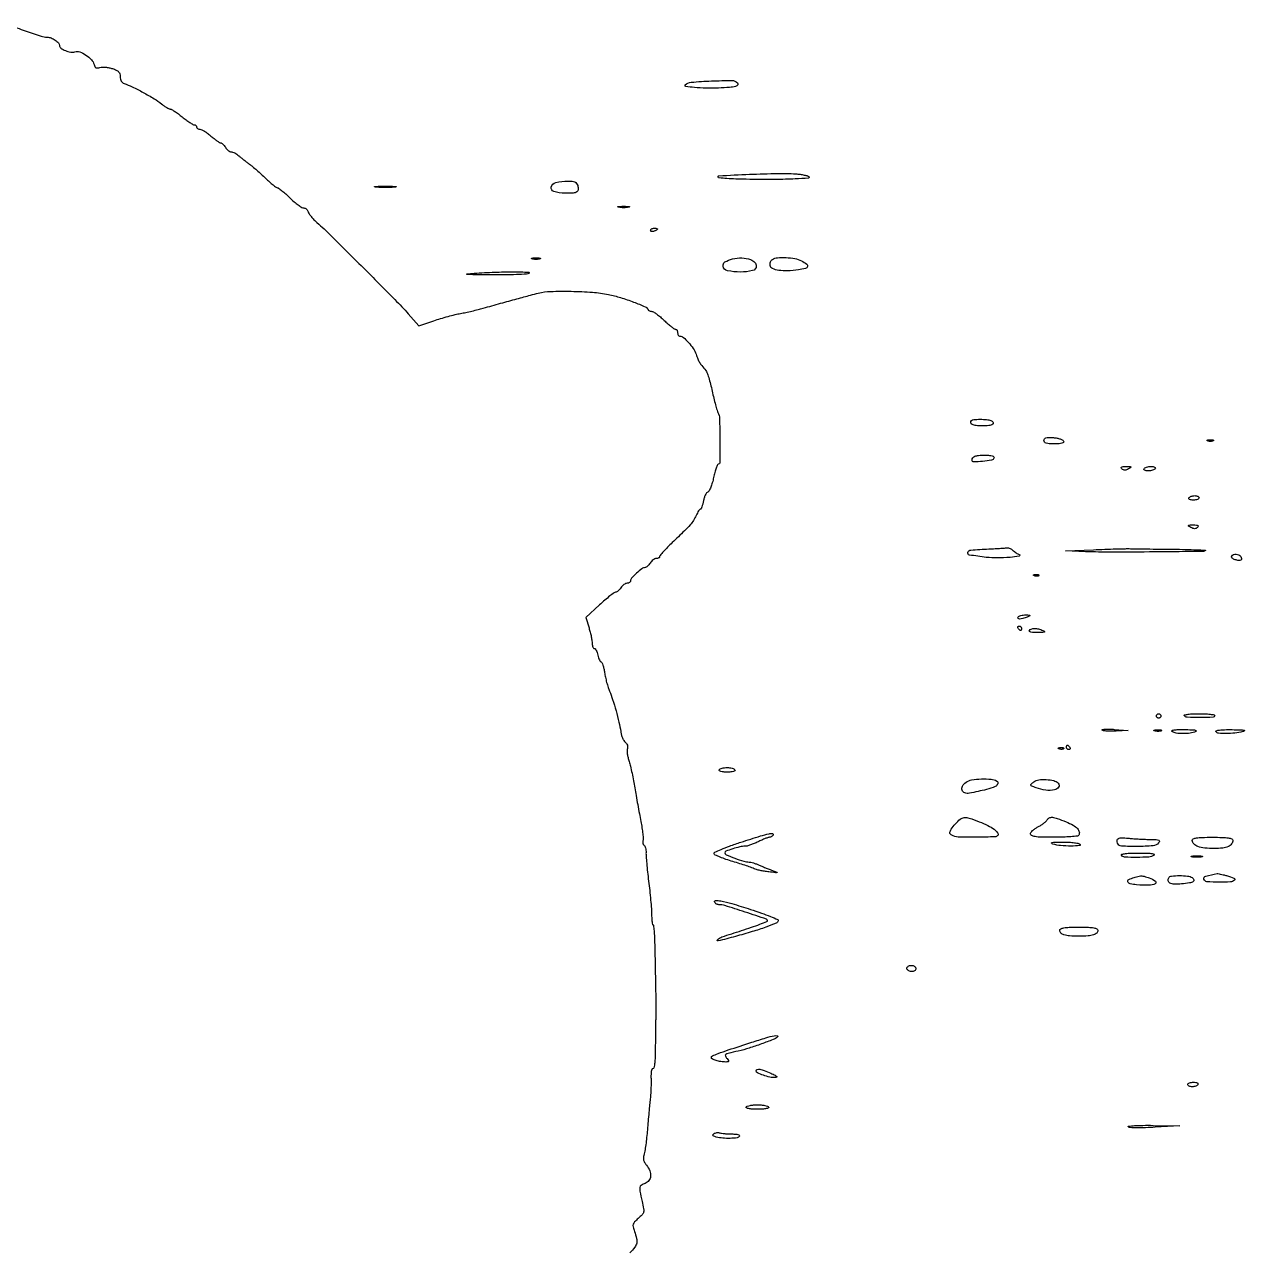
# Model space of a CAD drawing. Extents: x 0 to 1897, y 0 to 3427.
# Drawn here: x 984 to 1527, y 2585 to 3131 of the extents above; entities that cross this region are included whole.
import ezdxf

# ---------------------------------------------------------------- set-up
doc = ezdxf.new("R2010")
doc.units = 0
doc.header["$MEASUREMENT"] = 0

msp = doc.modelspace()

# ---------------------------------------------------------------- linework, layer by layer
msp.add_lwpolyline([(977.353463, 3130.536126, 0.008797), (984.771624, 3127.783524, 0.005927), (991.755369, 3125.423631, 0.074682), (994.491778, 3124.968197, -0.087517), (996.24266, 3124.630695, -0.055404), (998.095638, 3123.676094, -0.057516), (999.547904, 3122.449607, -0.190915), (1000, 3121.308737, 0.240347), (1000.606179, 3120.120535, 0.05802), (1002.592239, 3119.005979, 0.056586), (1004.954995, 3118.320334, 0.119746), (1006.8454, 3118.450932, -0.164839), (1008.992773, 3118.40925, -0.06053), (1011.737783, 3117.025015, -0.059616), (1014.15895, 3114.956282, -0.122828), (1015.346207, 3112.784105, 0.060811), (1015.703251, 3111.882995, 0.153154), (1016.205374, 3111.397923, 0.143172), (1016.919046, 3111.268227, 0.050716), (1017.945527, 3111.482711, -0.070668), (1018.988668, 3111.657727, -0.028131), (1020.442188, 3111.61248, -0.027154), (1022.028581, 3111.386233, -0.030714), (1023.5157, 3110.994819, -0.029546), (1025.254342, 3110.304714, -0.091586), (1026.277859, 3109.574653, -0.120504), (1026.816541, 3108.652514, -0.072337), (1027, 3107.391063, 0.059992), (1027.123551, 3106.365041, 0.071156), (1027.486943, 3105.459833, 0.078973), (1028.048181, 3104.767846, 0.103852), (1028.75, 3104.361553, -0.033443), (1032.356383, 3102.901555, -0.012358), (1037.232039, 3100.386466, -0.012497), (1042.033069, 3097.599515, -0.028902), (1045.451982, 3095.216431, 0.016024), (1046.604993, 3094.367831, 0.019453), (1047.739326, 3093.651077, 0.018366), (1048.725641, 3093.127649, 0.113273), (1049.281867, 3093, -0.13559), (1049.882465, 3092.83408, -0.011502), (1051.251388, 3091.971875, -0.014584), (1052.855506, 3090.84057, -0.010767), (1054.565305, 3089.5, 0.011495), (1056.280141, 3088.159508, 0.015357), (1057.899653, 3087.028125, 0.012536), (1059.2839, 3086.1718, 0.133008), (1059.918297, 3086, -0.0913), (1060.331249, 3085.923961, -0.095786), (1060.68225, 3085.70625, -0.099538), (1060.917127, 3085.381528, -0.107355), (1061, 3085, 0.144946), (1061.112921, 3084.618655, 0.09936), (1061.430404, 3084.29375, 0.083544), (1061.905105, 3084.074787, 0.066468), (1062.465204, 3084, -0.115646), (1063.24078, 3083.818184, -0.022623), (1064.503692, 3083.11875, -0.022914), (1065.931622, 3082.148474, -0.019472), (1067.347219, 3081, 0.011798), (1068.719897, 3079.850976, 0.015889), (1070.018089, 3078.88125, 0.012936), (1071.129938, 3078.146554, 0.140425), (1071.641468, 3078, -0.151885), (1072.061863, 3077.869281, -0.037976), (1072.628059, 3077.4125, -0.035289), (1073.225318, 3076.765556, -0.029181), (1073.767927, 3076, 0.043929), (1074.344847, 3075.234842, 0.044762), (1075.043237, 3074.5875, 0.048804), (1075.753068, 3074.141988, 0.116259), (1076.355464, 3074, -0.092048), (1077.011712, 3073.878155, -0.029799), (1077.914632, 3073.467619, -0.028561), (1078.885284, 3072.881258, -0.028488), (1079.783651, 3072.187638, 0.008029), (1080.775651, 3071.354813, 0.004088), (1082.047594, 3070.338477, 0.00406), (1083.376713, 3069.311486, 0.006067), (1084.556259, 3068.437638, -0.017444), (1085.883552, 3067.406753, -0.005939), (1087.739533, 3065.820744, -0.005896), (1089.749375, 3064.019226, -0.00676), (1091.625405, 3062.25, 0.009565), (1093.371395, 3060.621817, 0.013608), (1094.98825, 3059.248437, 0.009566), (1096.372288, 3058.17913, 0.16104), (1096.91403, 3058, -0.163316), (1097.459914, 3057.816811, -0.008823), (1098.911472, 3056.678125, -0.013011), (1100.607119, 3055.224033, -0.009067), (1102.446607, 3053.5, 0.015515), (1104.3334, 3051.776787, 0.020036), (1106.173508, 3050.321875, 0.018189), (1107.772184, 3049.245481, 0.139955), (1108.632003, 3049, -0.103538), (1109.260943, 3048.868351, -0.075662), (1109.865892, 3048.485938, -0.072081), (1110.355494, 3047.918767, -0.077777), (1110.648528, 3047.25, 0.085777), (1111.045392, 3046.382063, 0.021557), (1111.981568, 3045.132812, 0.02137), (1113.192343, 3043.777008, 0.020087), (1114.53877, 3042.5, -0.01528), (1120.704117, 3036.764064, -0.001518), (1135.016655, 3022.522099, -0.001566), (1149.214584, 3008.218827, -0.014401), (1155.174079, 3001.818799), (1159.848158, 2996.5), (1166.58829, 2998.829152, -0.009368), (1169.540698, 2999.787874, -0.006909), (1172.842458, 3000.742429, -0.006986), (1175.989713, 3001.558274, -0.015492), (1178.414211, 3002.071711, 0.007692), (1180.723247, 3002.523187, 0.004502), (1183.474799, 3003.131209, 0.004501), (1186.217553, 3003.789301, 0.007628), (1188.5, 3004.395856, -0.000914), (1196.250248, 3006.567275, -0.001123), (1203.495015, 3008.565268, -0.001091), (1209.578607, 3010.214071, -0.00546), (1213, 3011.093395, -0.051903), (1218.552643, 3011.858499, -0.01303), (1227.703218, 3011.923994, -0.013892), (1237.138293, 3011.483227, -0.031827), (1244.184624, 3010.503918, -0.022811), (1249.653243, 3009.123008, -0.018135), (1255.416185, 3007.154042, -0.01202), (1260.517165, 3005.060056, -0.186882), (1261.833333, 3003.75, 0.123515), (1262.058171, 3003.462686, 0.059705), (1262.460926, 3003.220313, 0.053845), (1262.966343, 3003.055691, 0.051869), (1263.501734, 3003, -0.140942), (1264.246473, 3002.785815, -0.017219), (1265.667565, 3001.825, -0.019304), (1267.308113, 3000.531802, -0.014816), (1269, 2999, 0.010245), (1270.661673, 2997.467685, 0.014394), (1272.210039, 2996.175, 0.010588), (1273.535702, 2995.176224, 0.157408), (1274.081599, 2995, -0.16034), (1274.431902, 2994.884701, -0.096664), (1274.73022, 2994.559375, -0.078254), (1274.931698, 2994.073653, -0.059323), (1275, 2993.5, 0.061357), (1275.070653, 2992.92642, 0.07985), (1275.278615, 2992.440625, 0.097607), (1275.586736, 2992.115428, 0.155679), (1275.948478, 2992, -0.178375), (1277.551769, 2991.409227, -0.033963), (1279.812732, 2989.199337, -0.036484), (1281.912135, 2986.471754, -0.061985), (1283.186693, 2983.894295, 0.01591), (1283.989589, 2981.807215, 0.036833), (1284.753447, 2980.313447, 0.032141), (1285.790489, 2978.831531, 0.009663), (1287.552008, 2976.715296, -0.095592), (1288.05071, 2975.850118, -0.008995), (1288.812412, 2973.506993, -0.011266), (1289.614035, 2970.652562, -0.008633), (1290.365457, 2967.5, 0.005097), (1291.098402, 2964.325617, 0.00643), (1291.844157, 2961.404662, 0.005198), (1292.525089, 2958.974826, 0.050385), (1292.925816, 2957.983956, -0.114902), (1293.62556, 2955.312661, -0.005166), (1293.788867, 2945.74169, -0.002614), (1293.803921, 2935.720746, -0.413123), (1293.080486, 2935, 0.303788), (1292.708337, 2934.750903, 0.014028), (1292.140076, 2933.254946, 0.019282), (1291.55413, 2931.336414, 0.012187), (1291.012603, 2929.05939, -0.018177), (1290.433365, 2926.747184, -0.024762), (1289.734265, 2924.714952, -0.023191), (1289.016032, 2923.137291, -0.184761), (1288.431133, 2922.611947, 0.148586), (1287.877525, 2922.181028, 0.0398), (1287.302553, 2921.210432, 0.036684), (1286.796163, 2919.949603, 0.030793), (1286.443882, 2918.552557, -0.016446), (1286.141809, 2917.191081, -0.025585), (1285.783841, 2916.043563, -0.023061), (1285.419356, 2915.180648, -0.288915), (1285.13282, 2915, 0.224539), (1284.814186, 2914.849311, 0.023931), (1284.311918, 2914.173928, 0.025817), (1283.767201, 2913.265135, 0.017908), (1283.24344, 2912.187841, -0.038231), (1282.059368, 2909.984639, -0.038234), (1280.55369, 2907.98748, -0.019282), (1278.034994, 2905.342726, -0.002744), (1272.630049, 2900.146014, 0.007792), (1270.472743, 2898.029496, 0.011525), (1268.653827, 2896.101557, 0.006864), (1267.202149, 2894.444851, 0.178306), (1267, 2893.896014, -0.163125), (1266.885444, 2893.554228, -0.096052), (1266.561864, 2893.263204, -0.077304), (1266.078928, 2893.066574, -0.058155), (1265.508474, 2893, 0.107418), (1264.846761, 2892.856181, 0.050645), (1264.088184, 2892.4125, 0.046919), (1263.356259, 2891.765087, 0.048682), (1262.767927, 2891, -0.032739), (1262.215525, 2890.232254, -0.037286), (1261.589279, 2889.578217, -0.040445), (1260.982497, 2889.115291, -0.135719), (1260.509453, 2888.968399, 0.156985), (1259.12576, 2888.474691, 0.020977), (1256.718042, 2886.462702, 0.019639), (1254.480404, 2884.260933, 0.190818), (1254, 2883.047966, -0.140988), (1253.885029, 2882.648336, -0.099845), (1253.561864, 2882.30784, -0.084907), (1253.078565, 2882.078497, -0.068523), (1252.508474, 2882, 0.107418), (1251.846761, 2881.856181, 0.050645), (1251.088184, 2881.4125, 0.046919), (1250.356259, 2880.765087, 0.048682), (1249.767927, 2880, -0.036521), (1249.208443, 2879.234674, -0.040569), (1248.561321, 2878.5875, -0.044474), (1247.92519, 2878.137712, -0.132407), (1247.414276, 2878, 0.159047), (1246.736435, 2877.778788, 0.007966), (1244.849437, 2876.353688, 0.012146), (1242.642062, 2874.542753, 0.008435), (1240.234094, 2872.395532), (1234.158543, 2866.791065), (1235.568447, 2862.145532, -0.01171), (1236.108957, 2860.201921, -0.011158), (1236.567372, 2858.203688, -0.011171), (1236.893337, 2856.421001, -0.038444), (1236.989176, 2855.25, 0.039018), (1237.060683, 2854.388435, 0.057981), (1237.26723, 2853.660937, 0.076064), (1237.567337, 2853.165132, 0.222218), (1237.920545, 2853, -0.230346), (1238.31879, 2852.806252, -0.04518), (1238.764234, 2852.11875, -0.039605), (1239.180468, 2851.149012, -0.027524), (1239.5, 2850, 0.024109), (1239.811153, 2848.850778, 0.035489), (1240.202412, 2847.88125, 0.038724), (1240.612589, 2847.184271, 0.245104), (1240.965911, 2847, -0.302696), (1241.317677, 2846.765564, -0.021553), (1241.74404, 2845.604688, -0.024601), (1242.151648, 2844.070544, -0.015599), (1242.481623, 2842.25, 0.016821), (1242.862824, 2840.17573, 0.011785), (1243.425205, 2837.867188, 0.011907), (1244.069461, 2835.679013, 0.024189), (1244.698606, 2834, -0.023816), (1246.084782, 2830.309065, -0.010427), (1247.583671, 2825.300604, -0.010474), (1248.891093, 2820.158638, -0.020401), (1249.679005, 2816, 0.033748), (1249.989238, 2814.571953, 0.032183), (1250.492404, 2813.175051, 0.033839), (1251.099837, 2812.001787, 0.089946), (1251.723059, 2811.298044, -0.076935), (1252.261682, 2810.720606, -0.069123), (1252.62452, 2809.986497, -0.072112), (1252.762884, 2809.213141, -0.100202), (1252.646453, 2808.521055, 0.099858), (1252.498285, 2807.643958, 0.024087), (1252.616409, 2806.168178, 0.023773), (1252.920279, 2804.455286, 0.021623), (1253.392905, 2802.723011, -0.017407), (1253.994498, 2800.589036, -0.006393), (1254.699965, 2797.537384, -0.006328), (1255.386427, 2794.181011, -0.00755), (1255.945535, 2791, 0.002881), (1256.511844, 2787.591656, 0.001697), (1257.225941, 2783.52453, 0.001697), (1257.967034, 2779.465616, 0.002902), (1258.616757, 2776.083505, -0.009088), (1259.143113, 2773.148005, -0.012109), (1259.507843, 2770.463295, -0.009433), (1259.714038, 2768.227038, -0.110316), (1259.586773, 2767.36553, 0.076087), (1259.468629, 2766.823285, 0.07618), (1259.518169, 2766.270767, 0.081902), (1259.722933, 2765.793033, 0.112687), (1260.054549, 2765.466287, -0.14623), (1260.42101, 2765.054166, -0.043747), (1260.711583, 2764.255614, -0.039736), (1260.895736, 2763.255608, -0.03394), (1260.933062, 2762.184262, 0.027014), (1260.966562, 2760.588259, 0.003928), (1261.235411, 2757.351002, 0.004437), (1261.617656, 2753.525451, 0.003789), (1262.086874, 2749.5, -0.004374), (1262.568794, 2745.323063, -0.004085), (1262.989451, 2741.042188, -0.004071), (1263.301005, 2737.234361, -0.013885), (1263.414687, 2734.75, 0.010777), (1263.486682, 2732.928867, 0.017753), (1263.635236, 2731.395312, 0.011962), (1263.825818, 2730.183488, 0.362448), (1264.045689, 2730, -0.385184), (1264.270346, 2729.796781, -0.00373), (1264.490312, 2727.429688, -0.009698), (1264.67646, 2724.605026, -0.005843), (1264.793011, 2721.25, -0.000548), (1265.07775, 2708.275609, -0.001636), (1265.233849, 2699.39368, -0.002242), (1265.295768, 2693.085852, -0.007749), (1265.254227, 2689, 0.001713), (1265.207164, 2686.884004, 0.000856), (1265.161371, 2684.20625, 0.00085), (1265.123418, 2681.433851, 0.001253), (1265.100336, 2679, -0.003739), (1265.005405, 2672.433197, -0.018254), (1264.788336, 2668.722862, -0.026197), (1264.456362, 2666.485805, -0.35686), (1263.862377, 2666, 0.32873), (1263.529768, 2665.754829, 0.034202), (1263.292731, 2664.751563, 0.031971), (1263.155428, 2663.379153, 0.019506), (1263.160662, 2661.75, -0.014085), (1263.189028, 2659.731442, -0.006694), (1263.117538, 2657.132812, -0.006629), (1262.970284, 2654.416163, -0.009345), (1262.761738, 2652, 0.002089), (1262.489191, 2649.300268, 0.000846), (1262.13935, 2645.61875, 0.000838), (1261.776346, 2641.657085, 0.001065), (1261.45528, 2638, -0.006194), (1261.121315, 2634.59702, -0.007411), (1260.719678, 2631.401612, -0.00648), (1260.307185, 2628.723429, -0.047632), (1259.973395, 2627.473572, 0.077002), (1259.75974, 2626.432743, 0.076066), (1259.869525, 2625.371445, 0.066067), (1260.317831, 2624.271007, 0.040486), (1261.109753, 2623.112788, -0.071626), (1262.589314, 2620.631303, -0.117958), (1262.976117, 2618.231578, -0.147182), (1262.223791, 2616.276174, -0.137844), (1260.5, 2615, 0.054805), (1258.803555, 2614.132232, 0.20929), (1258.171296, 2613.158402, 0.091494), (1258.202599, 2611.532911, 0.00628), (1259.185344, 2607.017388, -0.011579), (1259.865766, 2603.72337, -0.100133), (1259.837343, 2602.232132, -0.134513), (1259.218669, 2601.061204, -0.026867), (1257.495206, 2599.411369, 0.021793), (1255.837617, 2597.8565, 0.122922), (1255.22995, 2596.817397, 0.132014), (1255.204249, 2595.651488, 0.026633), (1255.809862, 2593.649272, -0.028336), (1256.752127, 2590.49535, -0.111634), (1256.774923, 2588.480636, -0.109308), (1255.928609, 2586.629356, -0.026605), (1253.752198, 2584.044038, 0.067404)], format="xyb")
for points in [[(1301.646104, 3104.687229, -0.353624), (1301.741469, 3103.787499, -0.183216), (1300.772105, 3103.074492, -0.049397), (1298.07897, 3102.603722, -0.009961), (1293.219377, 3102.338999, -0.013398), (1287.567195, 3102.29545, -0.018351), (1282.487806, 3102.579118, -0.015771), (1278.593817, 3103.06457, -0.613321), (1278.38187, 3103.715203, -0.177401), (1281.030495, 3104.943568, -0.010336), (1290.06861, 3105.508546, -0.00972), (1299.163083, 3105.711547, -0.19966)], [(1333.45, 3062.907815, -0.649182), (1333.207775, 3062.230599, -0.008553), (1327.304112, 3061.884293, -0.009857), (1318.607372, 3061.694905, -0.003041), (1305.5, 3061.747615, -0.006315), (1300.864384, 3061.853017, -0.009861), (1296.878125, 3062.07282, -0.004469), (1293.531269, 3062.353752, -0.236291), (1293, 3062.684432, -0.570242), (1293.349303, 3063.344817, -0.001271), (1306.986819, 3063.961963, -0.005857), (1319.582821, 3064.352137, -0.021899), (1327.5, 3064.157815, -0.015445), (1329.48405, 3063.960313, -0.019244), (1331.310313, 3063.649476, -0.017807), (1332.799145, 3063.280897, -0.121696)], [(1149.25, 3058.267795, -0.014123), (1147.315088, 3058.148488, -0.008335), (1145, 3058.109894, -0.008335), (1142.684912, 3058.148488, -0.014123), (1140.75, 3058.267795, -0.084525), (1140.223005, 3058.407127, -0.76997), (1140.245312, 3058.538141, -0.018707), (1141.952816, 3058.627723, -0.003751), (1145, 3058.650586, -0.003751), (1148.047184, 3058.627723, -0.018707), (1149.754688, 3058.538141, -0.76997), (1149.776995, 3058.407127, -0.084525)], [(1230.523918, 3058.924639, -0.085147), (1230.770041, 3057.145261, -0.257039), (1230.166402, 3056.128168, -0.121483), (1228.520037, 3055.636498, -0.015849), (1224.832645, 3055.574796, -0.065427), (1219.938586, 3056.292605, -0.405198), (1218.784395, 3058.287386, -0.280233), (1220.83781, 3060.314397, -0.055772), (1226.182612, 3060.964565, -0.026132), (1228.051411, 3060.884849, -0.08631), (1229.235949, 3060.560745, -0.122976), (1230.005576, 3059.933281, -0.083884)], [(1253.25, 3049.294267, -0.029693), (1252.225293, 3049.159351, -0.017887), (1251, 3049.115502, -0.017887), (1249.774707, 3049.159351, -0.029693), (1248.75, 3049.294267, -0.142433), (1248.439977, 3049.453014, -0.611425), (1248.482813, 3049.600334, -0.039503), (1249.38851, 3049.701569, -0.008087), (1251, 3049.727636, -0.008087), (1252.61149, 3049.701569, -0.039503), (1253.517187, 3049.600334, -0.611425), (1253.560023, 3049.453014, -0.142433)], [(1266, 3039.606989, -0.222225), (1265.912889, 3039.420671, -0.030693), (1265.559375, 3039.160341, -0.030395), (1265.074558, 3038.887494, -0.02136), (1264.5, 3038.638374, -0.055937), (1263.925634, 3038.488865, -0.100118), (1263.440625, 3038.516384, -0.147206), (1263.122486, 3038.710807, -0.184534), (1263, 3039.031385, -0.152681), (1263.115494, 3039.400789, -0.098158), (1263.440625, 3039.715469, -0.08088), (1263.926468, 3039.92777, -0.062722), (1264.5, 3040, -0.024748), (1265.074824, 3039.971531, -0.039339), (1265.559375, 3039.884553, -0.046727), (1265.903916, 3039.758929, -0.289661)], [(1213.75, 3026.310674, -0.039571), (1212.952734, 3026.168469, -0.024357), (1212, 3026.122029, -0.024357), (1211.047266, 3026.168469, -0.039571), (1210.25, 3026.310674, -0.161593), (1209.99086, 3026.478988, -0.542911), (1210.042187, 3026.633659, -0.052887), (1210.748017, 3026.740287, -0.011065), (1212, 3026.767997, -0.011065), (1213.251983, 3026.740287, -0.052887), (1213.957813, 3026.633659, -0.542911), (1214.00914, 3026.478988, -0.161593)], [(1307.4349, 3026.024751, -0.054504), (1308.461086, 3025.500611, -0.065168), (1309.282861, 3024.792446, -0.073557), (1309.816973, 3023.98168, -0.10935), (1310, 3023.154803, -0.350112), (1308.36169, 3021.101902, -0.055341), (1302.864147, 3020.477302, -0.053264), (1297.227733, 3021.064861, -0.301177), (1295.216145, 3023.116968, -0.316162), (1296.046115, 3024.965166, -0.075807), (1299.341884, 3026.300518, -0.063276), (1303.627291, 3026.761885, -0.086259)], [(1330.04966, 3025.47432, -0.033413), (1332.446871, 3024.024126, -0.329983), (1332.798395, 3022.972105, -0.257746), (1331.878015, 3022.112448, -0.024512), (1328.75, 3021.485615, -0.026192), (1323.917055, 3021.018331, -0.048382), (1319.979812, 3021.225905, -0.066455), (1317.241922, 3022.019351, -0.246974), (1316.159924, 3023.380173, -0.071088), (1316.124245, 3024.162797, -0.062959), (1316.304088, 3024.959058, -0.066002), (1316.662543, 3025.648098, -0.09893), (1317.151607, 3026.11486, -0.121506), (1319.412106, 3026.871562, -0.032717), (1323.222661, 3026.931732, -0.033937), (1327.165165, 3026.466468, -0.073113)], [(1208.805296, 3019.858505, -0.128299), (1207.789319, 3019.533039, -0.003893), (1203.330306, 3019.323185, -0.00746), (1198.033928, 3019.194343, -0.005061), (1192, 3019.198692, -0.001063), (1183.808381, 3019.304937, -0.020641), (1181.277137, 3019.447778, -0.901563), (1181.276009, 3019.642526, -0.009631), (1184.5, 3019.93338, -0.008112), (1193.539879, 3020.426407, -0.010336), (1201.887999, 3020.573267, -0.007066), (1208.641627, 3020.457006, -0.738742)], [(1414.412469, 2954.395215, -0.16302), (1415.38134, 2953.596215, -0.41675), (1415.192944, 2952.797818, -0.107113), (1413.421155, 2952.179172, -0.030639), (1410.5, 2952, -0.027692), (1407.770641, 2952.151277, -0.086666), (1406.012433, 2952.663792, -0.234373), (1405.414417, 2953.444235, -0.249699), (1405.693853, 2954.36052, -0.177895), (1406.777909, 2954.862016, -0.019304), (1409.576434, 2954.981255, -0.02427), (1412.45548, 2954.852905, -0.068438)], [(1446.755613, 2945.25, -0.275406), (1446.631448, 2944.694184, -0.131357), (1445.984952, 2944.295761, -0.057498), (1444.686365, 2944.064529, -0.015338), (1442.583333, 2944, -0.015755), (1440.318024, 2944.071397, -0.066237), (1438.985689, 2944.334954, -0.135648), (1438.270311, 2944.821461, -0.17782), (1438, 2945.557498, -0.161475), (1438.241471, 2946.285708, -0.16121), (1438.870351, 2946.725952, -0.075328), (1440.065335, 2946.895222, -0.015979), (1442.172279, 2946.807498, -0.027154), (1443.799953, 2946.598239, -0.036371), (1445.239699, 2946.22314, -0.039636), (1446.330862, 2945.753024, -0.194149)], [(1513.25, 2945.337719, -0.057986), (1512.679992, 2945.181385, -0.037979), (1512, 2945.12966, -0.037979), (1511.320008, 2945.181385, -0.057986), (1510.75, 2945.337719, -0.174857), (1510.540618, 2945.525001, -0.447206), (1510.601562, 2945.693942, -0.078554), (1511.10856, 2945.810911, -0.017491), (1512, 2945.842105, -0.017491), (1512.89144, 2945.810911, -0.078554), (1513.398438, 2945.693942, -0.447206), (1513.459382, 2945.525001, -0.174857)], [(1415.755164, 2937.75, -0.272839), (1414.657621, 2936.78727, -0.022026), (1410.702252, 2936.21655, -0.021927), (1406.78815, 2935.999451, -0.417604), (1406, 2936.778542, -0.155722), (1406.336403, 2937.832491, -0.147097), (1407.228003, 2938.525573, -0.074547), (1408.897417, 2938.898636, -0.017761), (1411.75, 2939, -0.016152), (1413.766387, 2938.934846, -0.059549), (1415.017709, 2938.702538, -0.134972), (1415.639027, 2938.303556, -0.26861)], [(1475.653625, 2932.865967, -0.04153), (1474.736085, 2932.430066, -0.092968), (1473.979007, 2932.296134, -0.112876), (1473.319734, 2932.454056, -0.081552), (1472.703625, 2932.896375, -0.113627), (1472.389929, 2933.397715, -0.358555), (1472.518253, 2933.743112, -0.117828), (1473.163235, 2933.936951, -0.016922), (1474.55, 2933.969591, -0.006175), (1476.288592, 2933.930193, -0.18983), (1476.678588, 2933.760595, -0.471567), (1476.652801, 2933.492498, -0.016776)], [(1487.5, 2933, -0.132684), (1487.089929, 2932.615371, -0.044834), (1486.329138, 2932.29375, -0.040854), (1485.384237, 2932.073814, -0.036773), (1484.381966, 2932, -0.03685), (1483.446685, 2932.069023, -0.085479), (1482.780573, 2932.288197, -0.167127), (1482.474324, 2932.616153, -0.248314), (1482.5, 2933, -0.132684), (1482.910071, 2933.384629, -0.044834), (1483.670862, 2933.70625, -0.040854), (1484.615763, 2933.926186, -0.036773), (1485.618034, 2934, -0.03685), (1486.553315, 2933.930977, -0.085479), (1487.219427, 2933.711803, -0.167127), (1487.525676, 2933.383847, -0.248314)], [(1507, 2920, -0.230178), (1506.813779, 2919.616918, -0.073461), (1506.248289, 2919.29375, -0.055981), (1505.420991, 2919.073066, -0.037227), (1504.440983, 2919, -0.035659), (1503.479336, 2919.068671, -0.083483), (1502.794783, 2919.287316, -0.1651), (1502.478234, 2919.615199, -0.253782), (1502.5, 2920, -0.111412), (1502.876024, 2920.383556, -0.050262), (1503.50665, 2920.70625, -0.046318), (1504.270704, 2920.925923, -0.046881), (1505.059017, 2921, -0.049547), (1505.801778, 2920.926216, -0.069539), (1506.429836, 2920.70625, -0.089706), (1506.852535, 2920.381787, -0.186414)], [(1506.296375, 2906.896375, -0.081552), (1505.680266, 2906.454056, -0.112876), (1505.020993, 2906.296134, -0.092968), (1504.263915, 2906.430066, -0.04153), (1503.346375, 2906.865967, -0.016776), (1502.347199, 2907.492498, -0.471567), (1502.321412, 2907.760595, -0.18983), (1502.711408, 2907.930193, -0.006175), (1504.45, 2907.969591, -0.016922), (1505.836765, 2907.936951, -0.117828), (1506.481747, 2907.743112, -0.358555), (1506.610071, 2907.397715, -0.113627)], [(1424.196429, 2896.660714, 0.03007), (1424.81741, 2896.110248, 0.020989), (1425.577679, 2895.563826, 0.021246), (1426.353772, 2895.09996, 0.040612), (1427.017857, 2894.807326, -0.763327), (1426.972413, 2894.130417, -0.02843), (1422.912228, 2893.545962, -0.019233), (1417.159042, 2893.271562, -0.03235), (1412.333366, 2893.539559, -0.009163), (1404.807403, 2894.588468, -0.457468), (1404.105591, 2895.718146, -0.306805), (1405.43634, 2896.779437, -0.007812), (1413.5, 2897.28184, 0.001854), (1416.266997, 2897.421159, 0.00244), (1418.789955, 2897.569922, 0.00177), (1420.902999, 2897.712378, 0.02346), (1421.678571, 2897.80414, -0.101458), (1422.226395, 2897.783562, -0.046661), (1422.904353, 2897.549051, -0.043596), (1423.596816, 2897.158603, -0.046244)], [(1495.416667, 2897.155774, -0.002711), (1501.107557, 2897.065488, -0.004721), (1505.826259, 2896.920455, -0.001254), (1509.838603, 2896.749123, -0.651961), (1509.906768, 2896.573435, -0.196215), (1508.935397, 2896.165159, -0.000245), (1487.397551, 2895.952055, -0.002254), (1468.121717, 2895.857665, -0.009378), (1456.5, 2896.071143), (1447.5, 2896.405398), (1460, 2896.952699, -0.001943), (1465.078962, 2897.155309, -0.002133), (1470.003125, 2897.311551, -0.001989), (1474.213579, 2897.410409, -0.010763), (1476.5, 2897.405774, 0.002254), (1478.879799, 2897.360448, 0.00033), (1483.706771, 2897.293469, 0.000373), (1489.41234, 2897.222322, 0.00032)], [(1525.541119, 2893.933469, -0.112427), (1525.87332, 2892.962532, -0.29479), (1525.556057, 2892.334218, -0.166245), (1524.598501, 2892.139727, -0.04459), (1523.06084, 2892.48069, -0.046961), (1522.302284, 2892.802462, -0.078782), (1521.753338, 2893.221749, -0.11597), (1521.492666, 2893.666265, -0.216552), (1521.544496, 2894.071996, -0.157535), (1522.344651, 2894.75244, -0.107123), (1523.530046, 2894.966659, -0.104395), (1524.723249, 2894.671265, -0.14258)], [(1435.729167, 2885.395833, -0.126455), (1435.402231, 2885.202593, -0.060344), (1434.916927, 2885.123424, -0.05415), (1434.359369, 2885.160852, -0.051402), (1433.8125, 2885.316886, -0.054073), (1433.395823, 2885.538436, -0.470617), (1433.37858, 2885.720685, -0.168741), (1433.670344, 2885.862007, -0.018894), (1434.416667, 2885.921053, -0.028489), (1435.112848, 2885.910055, -0.077125), (1435.592839, 2885.799335, -0.208169), (1435.77538, 2885.614691, -0.296942)], [(1430.5, 2867, -0.028612), (1428.615899, 2866.315133, -0.072989), (1427.181477, 2866.104617, -0.222118), (1426.542735, 2866.403095, -0.323112), (1426.5, 2867, -0.142534), (1426.921336, 2867.380154, -0.044278), (1427.726963, 2867.685604, -0.04021), (1428.733624, 2867.882887, -0.034829), (1429.809017, 2867.929715, -0.00425), (1431.45423, 2867.872748, -0.225862), (1431.725255, 2867.729097, -0.474239), (1431.67458, 2867.527703, -0.008195)], [(1428, 2862, -0.042167), (1427.967655, 2861.617151, -0.061769), (1427.870461, 2861.29375, -0.081139), (1427.727648, 2861.07446, -0.210953), (1427.559017, 2861, -0.151918), (1427.34829, 2861.065539, -0.038439), (1427.066025, 2861.29375, -0.035638), (1426.768994, 2861.617226, -0.029505), (1426.5, 2862, -0.082592), (1426.343488, 2862.3821, -0.161196), (1426.3746, 2862.70625, -0.182303), (1426.586039, 2862.921712, -0.108972), (1426.940983, 2863, -0.093332), (1427.345238, 2862.923877, -0.09642), (1427.688914, 2862.70625, -0.099167), (1427.918938, 2862.381556, -0.105053)], [(1437.5, 2861, -0.062003), (1438.208934, 2860.584904, -0.580976), (1438.171051, 2860.306798, -0.085199), (1437.375342, 2860.134871, -0.006625), (1435.190983, 2860.070285, -0.017733), (1433.441624, 2860.103795, -0.048072), (1432.216276, 2860.289847, -0.101452), (1431.574186, 2860.599195, -0.385906), (1431.5, 2861, -0.175599), (1432.340105, 2861.664986, -0.080653), (1433.737813, 2861.89192, -0.061905), (1435.521061, 2861.670286, -0.039659)], [(1490, 2823, -0.099038), (1489.923658, 2822.618362, -0.097945), (1489.70625, 2822.29375, -0.097945), (1489.381638, 2822.076342, -0.099038), (1489, 2822, -0.099038), (1488.618362, 2822.076342, -0.097945), (1488.29375, 2822.29375, -0.097945), (1488.076342, 2822.618362, -0.099038), (1488, 2823, -0.099038), (1488.076342, 2823.381638, -0.097945), (1488.29375, 2823.70625, -0.097945), (1488.618362, 2823.923658, -0.099038), (1489, 2824, -0.099038), (1489.381638, 2823.923658, -0.097945), (1489.70625, 2823.70625, -0.097945), (1489.923658, 2823.381638, -0.099038)], [(1514, 2823.161576, -0.403793), (1513.273826, 2822.408997, -0.008097), (1507.474307, 2822.295802, -0.009093), (1501.696208, 2822.381695, -0.251131), (1500.428001, 2823.116496, -0.515192), (1500.573531, 2823.462751, -0.021662), (1502.11595, 2823.740471, -0.021931), (1504.271218, 2823.937089, -0.011781), (1506.940983, 2824, -0.011148), (1509.647413, 2823.939648, -0.018409), (1511.926414, 2823.753713, -0.012815), (1513.719657, 2823.493965, -0.365403)], [(1470.107212, 2816.206893, -0.014665), (1467.982598, 2816.142743, -0.019757), (1466.060294, 2816.217082, -0.01718), (1464.500256, 2816.39336, -0.160384), (1463.903324, 2816.692788, -0.601972), (1463.988915, 2816.973516, -0.032915), (1465.152877, 2817.12015, -0.023223), (1466.970549, 2817.143917, -0.0112), (1469.296113, 2817.014104), (1475.5, 2816.528208)], [(1490.269032, 2816.344063, -0.06278), (1489.671085, 2816.185595, -0.030339), (1488.880008, 2816.127736, -0.029507), (1488.036634, 2816.167106, -0.037336), (1487.269032, 2816.307009, -0.087174), (1486.883358, 2816.48334, -0.597527), (1486.900903, 2816.643467, -0.080377), (1487.431793, 2816.764444, -0.012823), (1488.5, 2816.805051, -0.014395), (1489.580113, 2816.787295, -0.052471), (1490.257153, 2816.684921, -0.333666), (1490.386009, 2816.52287, -0.31318)], [(1505.5, 2816, -0.067912), (1503.084446, 2815.330848, -0.033669), (1499.905569, 2815.116544, -0.032779), (1496.858557, 2815.316513, -0.111121), (1495, 2816, -0.463713), (1494.947498, 2816.4058, -0.168137), (1495.533459, 2816.724319, -0.035749), (1497.328693, 2816.892267, -0.007417), (1500.5, 2816.914402, -0.006687), (1503.640719, 2816.847724, -0.036587), (1505.3277, 2816.66526, -0.283524), (1505.668599, 2816.358072, -0.379191)], [(1526.5, 2816, -0.034867), (1522.968694, 2815.359368, -0.027446), (1519.085935, 2815.146072, -0.021664), (1515.644509, 2815.29525, -0.236935), (1514.5, 2816, -0.499091), (1514.66613, 2816.42546, -0.03769), (1516.080444, 2816.70825, -0.025352), (1518.381992, 2816.872646, -0.008941), (1521.690983, 2816.881685, -0.00422), (1525.426722, 2816.793543, -0.037341), (1527.06532, 2816.618075, -0.627155), (1527.142546, 2816.338137, -0.118173)], [(1446.729167, 2808.395833, -0.126455), (1446.402231, 2808.202593, -0.060344), (1445.916927, 2808.123424, -0.05415), (1445.359369, 2808.160852, -0.051402), (1444.8125, 2808.316886, -0.054073), (1444.395823, 2808.538436, -0.470617), (1444.37858, 2808.720685, -0.168741), (1444.670344, 2808.862007, -0.018894), (1445.416667, 2808.921053, -0.028489), (1446.112848, 2808.910055, -0.077125), (1446.592839, 2808.799335, -0.208169), (1446.77538, 2808.614691, -0.296942)], [(1449.5, 2809, -0.082592), (1449.656512, 2808.6179, -0.161196), (1449.6254, 2808.29375, -0.182303), (1449.413961, 2808.078288, -0.108972), (1449.059017, 2808, -0.093332), (1448.654762, 2808.076123, -0.09642), (1448.311086, 2808.29375, -0.099167), (1448.081062, 2808.618444, -0.105053), (1448, 2809, -0.042167), (1448.032345, 2809.382849, -0.061769), (1448.129539, 2809.70625, -0.081139), (1448.272352, 2809.92554, -0.210953), (1448.440983, 2810, -0.151918), (1448.65171, 2809.934461, -0.038439), (1448.933975, 2809.70625, -0.035638), (1449.231006, 2809.382774, -0.029505)], [(1300.5, 2799, -0.372961), (1300.434772, 2798.596805, -0.104919), (1299.824194, 2798.273189, -0.050431), (1298.655839, 2798.063572, -0.019189), (1297, 2798, -0.019189), (1295.344161, 2798.063572, -0.050431), (1294.175806, 2798.273189, -0.104919), (1293.565228, 2798.596805, -0.372961), (1293.5, 2799, -0.144823), (1293.931076, 2799.385448, -0.04093), (1294.783064, 2799.70625, -0.037579), (1295.85147, 2799.926362, -0.032024), (1297, 2800, -0.032024), (1298.14853, 2799.926362, -0.037579), (1299.216936, 2799.70625, -0.04093), (1300.068924, 2799.385448, -0.144823)], [(1416.991641, 2794.026328, -0.351277), (1417.414309, 2792.797954, -0.203625), (1416.292347, 2791.583869, -0.046664), (1412.433543, 2790.263019, -0.007995), (1404.864123, 2788.566016, -0.137473), (1402.772399, 2788.709897, -0.235447), (1401.585993, 2789.942225, -0.205021), (1401.772621, 2791.793091, -0.114206), (1403.314165, 2793.507497, -0.113857), (1405.822036, 2794.521627, -0.029915), (1410.163082, 2794.94722, -0.029606), (1414.509561, 2794.854718, -0.121417)], [(1444.321084, 2793.078916, -0.350188), (1444.513511, 2791.363578, -0.20283), (1442.711591, 2790.107951, -0.083059), (1438.766141, 2789.939678, -0.06059), (1434.5, 2791.002436, -0.00888), (1432.572767, 2791.778768, -0.205071), (1432.170833, 2792.196969, -0.313105), (1432.289507, 2792.669936, -0.018531), (1433.5, 2793.650872, -0.12794), (1435.681367, 2794.546189, -0.04698), (1439.035574, 2794.684074, -0.046894), (1442.335215, 2794.197099, -0.137138)], [(1409.21298, 2775.92098, -0.020744), (1413.038055, 2774.230491, -0.044564), (1415.789818, 2772.555879, -0.066949), (1417.350133, 2771.044535, -0.315157), (1417.417402, 2769.866353, -0.252264), (1416.240009, 2769.187518, -0.003928), (1408.188883, 2769.018976, -0.007595), (1400.525537, 2769.03518, -0.087498), (1397.581787, 2769.606989, -0.099187), (1396.434711, 2770.332772, -0.254318), (1396.143893, 2771.237978, -0.112967), (1396.72071, 2772.557173, -0.015582), (1398.588894, 2774.923275, -0.041712), (1400.725194, 2777.07035, -0.153924), (1402.467054, 2777.804921, -0.103662), (1404.707605, 2777.550766, -0.013781)], [(1447.800228, 2775.894277, -0.02843), (1450.945362, 2774.372249, -0.076931), (1452.896848, 2772.854207, -0.134868), (1453.688835, 2771.362226, -0.195812), (1453.444227, 2769.909758, -0.230679), (1452.870158, 2769.546802, -0.006969), (1449.980092, 2769.267241, -0.012481), (1446.483142, 2769.065833, -0.008143), (1442.440983, 2769, -0.004969), (1436.888057, 2769.055184, -0.03011), (1434.020475, 2769.285301, -0.068758), (1432.491361, 2769.720996, -0.297302), (1432, 2770.47432, -0.157288), (1432.219354, 2771.154368, -0.044852), (1432.954688, 2772.003524, -0.040403), (1434.006092, 2772.865474, -0.03337), (1435.25, 2773.6098, 0.020929), (1436.552802, 2774.346009, 0.021367), (1437.780221, 2775.183822, 0.021721), (1438.77972, 2776.000548, 0.078197), (1439.29969, 2776.63548, -0.142877), (1440.332111, 2777.610588, -0.140922), (1441.732726, 2777.88435, -0.065099), (1443.914459, 2777.403366, -0.011716)], [(1317.5, 2770, -0.063646), (1317.190229, 2769.617477, -0.051654), (1316.77291, 2769.29375, -0.053394), (1316.316789, 2769.073495, -0.086005), (1315.892677, 2769, 0.084066), (1315.295532, 2768.898886, 0.009085), (1313.978006, 2768.4125, 0.010948), (1312.421397, 2767.765885, 0.008617), (1310.763864, 2767, -0.01329), (1309.064481, 2766.233963, -0.014672), (1307.381439, 2765.585862, -0.014161), (1305.918356, 2765.117334, -0.069618), (1305.062171, 2764.994423, 0.054974), (1302.656004, 2764.720371, 0.022806), (1299.496417, 2763.849844, 0.01427), (1296.501252, 2762.780252, 0.309136), (1296, 2762.046998, 0.302737), (1296.533258, 2761.246986, 0.008927), (1300.482092, 2759.683122, 0.016095), (1304.405715, 2758.352146, 0.073847), (1306.77701, 2758, -0.059585), (1307.52692, 2757.910315, -0.015293), (1308.706046, 2757.585705, -0.015353), (1310.038235, 2757.129502, -0.015052), (1311.348871, 2756.589633, 0.005387), (1312.773144, 2755.970497, 0.003355), (1314.455606, 2755.27384, 0.003366), (1316.124235, 2754.60904, 0.006092), (1317.5, 2754.090852, -0.006962), (1319.185812, 2753.45253, -0.72334), (1319.17602, 2753.282509, -0.093272), (1318.598874, 2753.239245, -0.001782), (1315.603026, 2753.584531, -0.011943), (1313.610689, 2753.869763, -0.012676), (1311.673649, 2754.245175, -0.012351), (1310.025854, 2754.65101, -0.055337), (1309.103026, 2755.01612, 0.037288), (1308.074254, 2755.466639, 0.004134), (1305.644722, 2756.298687, 0.005019), (1302.730743, 2757.237416, 0.004044), (1299.581136, 2758.1894, -0.01138), (1296.518927, 2759.164217, -0.016626), (1293.874537, 2760.172275, -0.012087), (1291.768734, 2761.116768, -0.203556), (1291.274526, 2761.676423, -0.3752), (1291.546451, 2762.326569, -0.012407), (1294.30078, 2763.596266, -0.016404), (1298.093757, 2765.086357, -0.007249), (1303.19339, 2766.816205, -0.002271), (1311.875759, 2769.578189, -0.021123), (1315.67588, 2770.594031, -0.098126), (1317.216784, 2770.630012, -0.530851)], [(1484.872445, 2768.062189, -0.006887), (1487.925835, 2767.984773, -0.080849), (1489.087977, 2767.748627, -0.362162), (1489.358935, 2767.268783, -0.128661), (1489, 2766.5, -0.201701), (1486.506232, 2765.201682, -0.019156), (1479.487762, 2764.895181, -0.017087), (1472.450635, 2765.098162, -0.293351), (1470.67589, 2766.402234, -0.122325), (1470.514935, 2767.704561, -0.260662), (1471.09405, 2768.498081, -0.115892), (1472.593168, 2768.801369, -0.020966), (1475.44697, 2768.592492, 0.010004), (1477.380433, 2768.408296, 0.004693), (1479.887578, 2768.243619, 0.004648), (1482.519443, 2768.120071, 0.00651)], [(1522, 2767.7, -0.158093), (1521.465206, 2766.050881, -0.131433), (1520.027536, 2764.882935, -0.078526), (1517.514524, 2764.203236, -0.026862), (1513.734259, 2764, -0.025086), (1509.504147, 2764.212363, -0.062089), (1506.482968, 2764.901738, -0.101338), (1504.655974, 2766.022745, -0.207521), (1504, 2767.535184, -0.281312), (1504.448763, 2768.269686, -0.078298), (1505.786029, 2768.709311, -0.034255), (1508.291137, 2768.942605, -0.006094), (1513, 2769, -0.006909), (1517.39016, 2768.939338, -0.028963), (1520.019231, 2768.713889, -0.050779), (1521.558139, 2768.329253, -0.316033)], [(1454, 2766, -0.704566), (1453.837582, 2765.307906, -0.028189), (1450.107422, 2765.097443, -0.022587), (1445.400647, 2765.310178, -0.054956), (1442, 2766, -0.127904), (1441.441299, 2766.353681, -0.580911), (1441.529752, 2766.6391, -0.045957), (1442.895953, 2766.812012, -0.005267), (1446, 2766.885007, -0.013944), (1448.598605, 2766.846265, -0.016847), (1451.03125, 2766.659838, -0.015595), (1453.047483, 2766.372896, -0.100633)], [(1487, 2761, -0.127476), (1484.639988, 2760.217522, -0.016643), (1479.30384, 2760.039851, -0.012629), (1473.893045, 2760.176538, -0.246495), (1472.5, 2761, -0.503293), (1472.672328, 2761.432731, -0.032991), (1474.214867, 2761.734669, -0.023784), (1476.673764, 2761.931258, -0.008516), (1480.190983, 2761.984687, -0.006569), (1483.934004, 2761.928609, -0.028883), (1486.133909, 2761.73924, -0.106935), (1486.999168, 2761.416829, -0.545691)], [(1508.25, 2760.294267, -0.029693), (1507.225293, 2760.159351, -0.017887), (1506, 2760.115502, -0.017887), (1504.774707, 2760.159351, -0.029693), (1503.75, 2760.294267, -0.142433), (1503.439977, 2760.453014, -0.611425), (1503.482813, 2760.600334, -0.039503), (1504.38851, 2760.701569, -0.008087), (1506, 2760.727636, -0.008087), (1507.61149, 2760.701569, -0.039503), (1508.517187, 2760.600334, -0.611425), (1508.560023, 2760.453014, -0.142433)], [(1484.850777, 2750.902175, -0.072835), (1487.54665, 2749.495787, -0.553012), (1487.470045, 2748.33263, -0.123986), (1484.70193, 2747.631671, -0.020902), (1479.201517, 2747.85455, -0.03641), (1476.356715, 2748.299304, -0.258207), (1475.35543, 2749.201245, -0.373001), (1475.763142, 2750.216536, -0.050644), (1478.074139, 2751.122737, -0.009365), (1480.350606, 2751.713158, -0.066993), (1481.479249, 2751.827826, -0.066617), (1482.600494, 2751.640461, -0.009204)], [(1503.97104, 2751.03906, -0.164456), (1504.720782, 2750.113596, -0.364908), (1504.435091, 2749.318365, -0.092055), (1502.67915, 2748.692246, -0.015784), (1499.15192, 2748.240576, -0.032021), (1496.014477, 2748.140855, -0.105878), (1494.018812, 2748.636035, -0.235925), (1493.250016, 2749.640575, -0.188028), (1493.5, 2751, -0.233477), (1494.739421, 2751.774443, -0.02401), (1498.287688, 2751.958195, -0.028477), (1501.896452, 2751.765997, -0.113932)], [(1519.25, 2751.947419, -0.032637), (1522.542287, 2750.797098, -0.551563), (1522.694739, 2749.860286, -0.16872), (1520.939426, 2749.139289, -0.013863), (1515.916667, 2749, -0.020853), (1510.506673, 2749.225727, -0.324811), (1509.180201, 2750.369381, -0.40033), (1509.961958, 2751.702316, -0.023193), (1515, 2752.894743, -0.096904), (1515.341893, 2752.89229, -0.004734), (1516.454688, 2752.655284, -0.007537), (1517.777026, 2752.339539, -0.005356)], [(1307.436799, 2736.942576, -0.007637), (1312.278469, 2735.312813, -0.012697), (1316.299436, 2733.774636, -0.006314), (1319.550103, 2732.38729, -0.386867), (1319.785253, 2731.855759, -0.217585), (1318.813076, 2730.812704, -0.010186), (1314.212117, 2729.019192, -0.014283), (1308.223293, 2727.016207, -0.00759), (1300.70502, 2724.86231, -0.005914), (1292.977974, 2722.872728, -0.764353), (1292.672026, 2723.425215, -0.112802), (1294.734245, 2724.680013, -0.004222), (1303.411379, 2727.493301, 0.005373), (1307.85416, 2728.945044, 0.008703), (1311.595843, 2730.285388, 0.003145), (1314.743897, 2731.49798, 0.308469), (1315, 2731.873599, 0.322432), (1314.501494, 2732.566274, 0.001309), (1304.974501, 2735.729236, 0.0035), (1295.996684, 2738.614305, 0.078669), (1293.309017, 2739.01203, -0.07397), (1292.807628, 2739.081445, -0.053709), (1292.286338, 2739.297284, -0.053849), (1291.824556, 2739.618293, -0.075684), (1291.5, 2740, -0.554998), (1291.897861, 2740.803495, -0.07193), (1294.25416, 2740.695192, -0.024805), (1299.089876, 2739.516203, -0.005171)], [(1462, 2727.606989, -0.204318), (1461.484894, 2726.399063, -0.117289), (1460.096836, 2725.583709, -0.058919), (1457.586056, 2725.127099, -0.015549), (1453.5, 2725, -0.015549), (1449.413944, 2725.127099, -0.058919), (1446.903164, 2725.583709, -0.117289), (1445.515106, 2726.399063, -0.204318), (1445, 2727.606989, -0.290113), (1445.433416, 2728.291095, -0.06984), (1446.775472, 2728.709029, -0.033689), (1449.20119, 2728.940382, -0.006934), (1453.5, 2729, -0.006934), (1457.79881, 2728.940382, -0.033689), (1460.224528, 2728.709029, -0.06984), (1461.566584, 2728.291095, -0.290113)], [(1381, 2710.562149, -0.135509), (1380.848125, 2710.012052, -0.115555), (1380.428453, 2709.578251, -0.095658), (1379.784454, 2709.320189, -0.066491), (1379, 2709.274953, -0.061594), (1378.235294, 2709.428548, -0.07566), (1377.5875, 2709.759467, -0.089983), (1377.152377, 2710.210003, -0.1482), (1377, 2710.712804, -0.153153), (1377.15398, 2711.20371, -0.098074), (1377.5875, 2711.621886, -0.080718), (1378.235281, 2711.90403, -0.062504), (1379, 2712, -0.070191), (1379.764364, 2711.892165, -0.085963), (1380.4125, 2711.577631, -0.100156), (1380.845832, 2711.110457, -0.137911)], [(1319.45, 2680.199842, -0.080251), (1317.467951, 2679.012196, -0.008198), (1312.336029, 2677.061296, -0.011135), (1306.776885, 2675.190543, -0.01843), (1302, 2673.891667, 0.003084), (1297.489503, 2672.812694, 0.087698), (1296.396864, 2672.330092, 0.374249), (1296.225318, 2671.694725, 0.060124), (1296.979944, 2670.524166, -0.02216), (1297.614809, 2669.686283, -0.251746), (1297.659248, 2669.287058, -0.279725), (1297.353288, 2669.057873, -0.026178), (1296.372445, 2669.013655, -0.038131), (1294.226219, 2669.19332, -0.036833), (1292.106428, 2669.697208, -0.035162), (1290.420725, 2670.365234, -0.28842), (1290, 2671.033924, -0.294894), (1290.450445, 2671.731247, -0.015962), (1292.988921, 2672.78008, -0.010366), (1297.526991, 2674.38107, -0.001144), (1308, 2677.806915, -0.004805), (1314.28873, 2679.781523, -0.022156), (1317.985844, 2680.726845, -0.108238), (1319.325618, 2680.713965, -0.618744)], [(1316.5, 2664, -0.009095), (1318.369744, 2663.092809, -0.080783), (1319.106518, 2662.554329, -0.512056), (1319.052874, 2662.238127, -0.105632), (1318.399223, 2662.074164, -0.063405), (1316.028211, 2662.291364, -0.0319), (1313.136796, 2663.128347, -0.025368), (1310.561593, 2664.205836, -0.288582), (1310, 2665.097825, -0.317416), (1310.447188, 2665.731273, -0.127861), (1311.559741, 2665.828338, -0.052659), (1313.515769, 2665.281642, -0.013947)], [(1506.5, 2659, -0.111412), (1506.123976, 2658.616444, -0.050262), (1505.49335, 2658.29375, -0.046318), (1504.729296, 2658.074077, -0.046881), (1503.940983, 2658, -0.049547), (1503.198222, 2658.073784, -0.069539), (1502.570164, 2658.29375, -0.089706), (1502.147465, 2658.618213, -0.186414), (1502, 2659, -0.230178), (1502.186221, 2659.383082, -0.073461), (1502.751711, 2659.70625, -0.055981), (1503.579009, 2659.926934, -0.037227), (1504.559017, 2660, -0.035659), (1505.520664, 2659.931329, -0.083483), (1506.205217, 2659.712684, -0.1651), (1506.521766, 2659.384801, -0.253782)], [(1315.5, 2649, -0.441697), (1315.381119, 2648.583886, -0.065911), (1314.453021, 2648.266997, -0.036094), (1312.821841, 2648.061637, -0.013271), (1310.5, 2648, -0.013271), (1308.178159, 2648.061637, -0.036094), (1306.546979, 2648.266997, -0.065911), (1305.618881, 2648.583886, -0.441697), (1305.5, 2649, -0.178843), (1305.997543, 2649.388765, -0.027992), (1307.223689, 2649.70625, -0.028151), (1308.776785, 2649.926872, -0.021209), (1310.5, 2650, -0.021209), (1312.223215, 2649.926872, -0.028151), (1313.776311, 2649.70625, -0.027992), (1315.002457, 2649.388765, -0.178843)], [(1299.140804, 2637, -0.020027), (1300.734064, 2636.936159, -0.052358), (1301.858888, 2636.72599, -0.109754), (1302.441196, 2636.401822, -0.364397), (1302.5, 2636, -0.224296), (1301.420208, 2635.298814, -0.025261), (1298.429597, 2635.046606, -0.030354), (1295.084914, 2635.137154, -0.043493), (1292.165465, 2635.652392, -0.020737), (1291.060048, 2635.99808, -0.159), (1290.636162, 2636.327003, -0.339238), (1290.657398, 2636.689043, -0.072768), (1291.165465, 2637.128233, -0.061995), (1291.774421, 2637.417676, -0.046333), (1292.499193, 2637.585292, -0.047166), (1293.224108, 2637.614601, -0.074731), (1293.831787, 2637.489496, 0.053616), (1294.590827, 2637.299644, 0.011506), (1295.940674, 2637.143789, 0.011894), (1297.520471, 2637.035952, 0.011093)], [(1487.5, 2639.982965, -0.007746), (1483.216178, 2639.777786, -0.011431), (1479.452188, 2639.742005, -0.006831), (1476.324472, 2639.826533, -0.175144), (1475.55, 2640.142578, -0.649202), (1475.660189, 2640.480677, -0.010191), (1478.337205, 2640.705359, -0.012757), (1481.966353, 2640.842748, -0.006421), (1486.55, 2640.840387), (1498.5, 2640.680774)]]:
    msp.add_lwpolyline(points, format="xyb", close=True)

doc.saveas('drawing.dxf')
